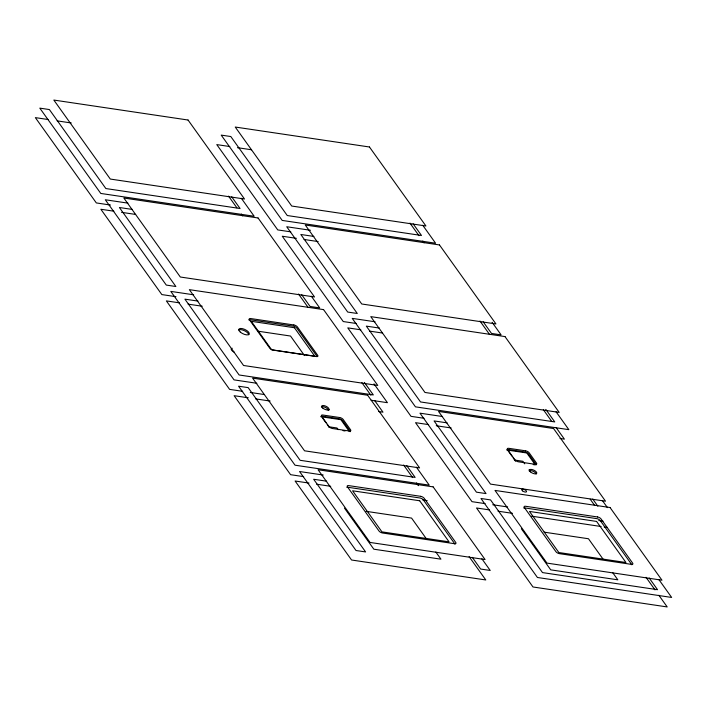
<?xml version="1.0" encoding="UTF-8"?>
<svg xmlns="http://www.w3.org/2000/svg" width="707" height="707" viewBox="0 0 707 707"><rect width="100%" height="100%" fill="white"/><g stroke="black" fill="none" stroke-linecap="round" stroke-linejoin="round"><path stroke-width="1.06" d="M48.403 119.563L35.35 117.627L96.338 202.936L110.478 205.039M57.108 120.862L71.248 122.965M229.819 146.543L216.766 144.599L277.754 229.916L290.807 231.852M237.437 147.675L251.577 149.778M127.985 203.139L105.299 199.763L166.286 285.08L175.875 286.512L119.403 207.513L132.501 209.458M310.488 230.279L286.715 226.744L347.703 312.061L357.291 313.484L300.82 234.485L313.917 236.43M113.907 211.199L100.854 209.263L161.841 294.58L175.981 296.675M121.524 212.33L135.664 214.433M296.41 238.339L282.27 236.235L343.257 321.552L356.31 323.497M304.028 239.47L318.168 241.573M193.647 294.801L170.802 291.399L234.044 379.88L256.888 383.274M375.063 321.773L352.219 318.38L415.46 406.852L568.852 429.662L556.073 411.792M198.004 301.094L184.907 299.149L239.116 374.984L373.331 394.939L364.405 382.452M379.42 328.075L366.323 326.121L420.532 401.956L554.748 421.92L545.822 409.424M179.41 302.835L166.357 300.899L229.598 389.371L242.651 391.316M188.115 304.134L202.255 306.237M360.826 329.815L347.773 327.871L411.014 416.343L424.067 418.288M369.531 331.106L382.584 333.05M258.17 331.221L290.524 336.037L304.505 355.586M371.122 400.259L387.436 402.69L373.994 383.874M442.591 416.538L419.976 413.171L476.447 492.169L486.036 493.592L434.08 420.921L447.107 422.857M250.269 392.447L264.409 394.55M378.643 411.536L382.991 412.181L374.648 400.507M560.059 438.508L564.407 439.153L556.1 427.541M248.307 397.802L234.114 395.69L290.586 474.689L303.683 476.633M255.642 398.889L270.127 401.046M327.27 409.547L329.444 409.866M428.628 424.615L415.53 422.671L472.002 501.661L485.099 503.614M436.263 425.747L451.163 427.965M328.455 426.719L336.974 427.982L338.193 429.688M342.992 430.643L345.122 430.961M514.387 460.01L522.906 461.282L524.735 463.836M533.184 464.57L535.314 464.888L526.803 452.975L507.626 450.12L511.886 456.077M323.249 475.042L299.547 471.516L356.019 550.514L365.607 551.937L313.652 479.258L326.678 481.193M492.735 504.745L507.635 506.963M598.758 520.511L603.018 521.147M309.03 483.075L295.102 481.007L351.573 560.006L485.789 579.961L469.103 556.621M316.63 484.207L330.735 486.31M422.768 499.99L427.187 500.653M489.615 509.933L476.518 507.979L532.99 586.978L667.205 606.942L658.862 595.267M498.046 511.188L512.531 513.335M531.691 516.19L601.144 526.512M604.185 526.971L607.543 527.466M544.098 532.15L588.471 538.752L603.159 559.29M366.12 511.338L411.58 518.098L426.895 539.529M422.733 225.241L435.592 243.226L282.199 220.425L221.211 135.108L230.8 136.531L287.263 215.529L421.487 235.484L413.144 223.819M492.107 322.295L501.095 334.862L491.506 333.439L483.164 321.773M409.954 223.085L418.942 235.661M422.795 241.052L424.076 242.846M479.956 321.013L489.58 334.482M543.321 409.662L551.628 421.284M602.32 500.459L607.454 507.644M658.818 579.493L671.65 597.442L537.435 577.486L480.963 498.488L490.552 499.92L542.499 572.59L657.545 589.7L649.212 578.034M592.74 499.036L597.875 506.212M590.177 499.177L594.667 505.461M646.03 577.31L655.009 589.885M631.872 564.796L600.252 520.555A2.872 1.175 25.1 0 0 596.726 518.62L524.824 507.935A2.872 1.175 25.1 0 0 523.701 507.997M612.73 572.688L617.838 579.828L550.726 569.851L521.368 528.774M528.995 469.793L530.206 471.489M513.105 457.783L515.536 461.185M241.317 198.269L254.175 216.254L100.783 193.444L39.795 108.127L49.384 109.558L105.856 188.548L240.071 208.512L231.728 196.838M311.336 296.224L319.679 307.89L310.09 306.467L301.748 294.792M228.538 196.113L236.889 207.787M241.379 214.071L242.66 215.865M298.54 294.032L308.164 307.51M361.896 382.664L370.857 395.204M416.414 467.203L429.246 485.152L295.031 465.197L238.568 386.199L248.148 387.622L300.104 460.301L415.142 477.411L406.808 465.745M481.891 558.795L490.234 570.469L480.645 569.047L472.311 557.381M403.626 465.02L412.614 477.587M416.458 482.978L418.385 485.665M454.981 544.143L423.36 499.902A2.872 1.175 25.1 0 0 419.834 497.967L347.932 487.273A2.872 1.175 25.1 0 0 346.801 487.335M317.143 356.522L296.816 328.083A2.872 1.175 25.1 0 0 293.29 326.148L250.145 319.732A2.872 1.175 25.1 0 0 248.784 319.944M435.83 552.026L440.938 559.175L373.835 549.198L344.468 508.121M349.382 431.588L340.871 419.675L321.694 416.83L325.954 422.786M327.164 424.483L328.994 427.037M234.176 352.157A4.313 1.768 25.1 0 1 232.232 348.259M350.265 431.668A2.872 1.175 25.1 0 0 350.018 430.978L342.63 420.647A2.872 1.175 25.1 0 0 339.104 418.712L322.33 416.22A2.872 1.175 25.1 0 0 321.349 416.229M320.81 416.75A2.872 1.175 25.1 0 1 320.96 416.423M238.692 329.957A5.744 2.36 25.1 0 1 244.481 330.735A5.744 2.36 25.1 0 1 248.749 334.685M321.367 406.958A3.995 1.635 25.1 0 1 325.671 407.559A3.995 1.635 25.1 0 1 328.41 410.484M529.145 470.871A3.995 1.635 25.1 0 1 533.034 471.242A3.995 1.635 25.1 0 1 536.206 473.973M506.742 450.05A2.872 1.175 25.1 0 1 506.901 449.723M507.29 449.519A2.872 1.175 25.1 0 1 508.262 449.511L525.036 452.003A2.872 1.175 25.1 0 1 528.562 453.938L535.95 464.278A2.872 1.175 25.1 0 1 536.198 464.835M188.044 120.022L53.829 100.058L110.301 179.057L244.516 199.02L188.044 120.022M369.461 146.994L235.245 127.039L291.717 206.037L425.932 225.993L369.461 146.994M258.064 217.977L123.849 198.022L180.32 277.011L314.535 296.975L258.064 217.977M439.48 244.949L305.265 224.994L361.737 303.992L495.952 323.947L439.48 244.949M323.567 309.613L189.352 289.658L243.562 365.492L377.777 385.448L323.567 309.613M504.984 336.585L370.768 316.63L424.978 392.465L559.193 412.42L504.984 336.585M293.847 324.964L250.702 318.548A2.872 1.175 25.1 0 0 249.438 319.767L269.765 348.206A2.872 1.175 25.1 0 0 273.291 350.142L316.436 356.558A2.872 1.175 25.1 0 0 317.699 355.338L297.373 326.899A2.872 1.175 25.1 0 0 293.847 324.964M294.421 327.73L251.277 321.314L271.603 349.753L314.748 356.169L294.421 327.73M367.64 395.24L252.602 378.13L304.549 450.81L419.596 467.91L367.64 395.24M553.572 428.53L438.534 411.43L490.481 484.101L605.528 501.21L553.572 428.53M339.66 417.528L322.887 415.027A2.872 1.175 25.1 0 0 321.614 416.255L329.002 426.586A2.872 1.175 25.1 0 0 332.529 428.522L349.302 431.014A2.872 1.175 25.1 0 0 350.575 429.794L343.187 419.463A2.872 1.175 25.1 0 0 339.66 417.528M525.593 450.819L508.819 448.326A2.872 1.175 25.1 0 0 507.546 449.546L514.935 459.877A2.872 1.175 25.1 0 0 518.461 461.812L535.234 464.313A2.872 1.175 25.1 0 0 536.507 463.085L529.119 452.754A2.872 1.175 25.1 0 0 525.593 450.819M610.044 507.529L494.997 490.419L546.953 563.099L661.991 580.208L610.044 507.529M433.144 486.876L318.097 469.766L370.053 542.446L485.09 559.546L433.144 486.876M597.503 516.958L525.601 506.274A2.872 1.175 25.1 0 0 524.338 507.493L555.958 551.734A2.872 1.175 25.1 0 0 559.484 553.669L631.386 564.363A2.872 1.175 25.1 0 0 632.65 563.134L601.03 518.894A2.872 1.175 25.1 0 0 597.503 516.958M596.593 521.43L529.481 511.444L558.848 552.529L625.951 562.507L596.593 521.43M420.612 496.305L348.71 485.612A2.872 1.175 25.1 0 0 347.437 486.84L379.058 531.072A2.872 1.175 25.1 0 0 382.584 533.016L454.486 543.701A2.872 1.175 25.1 0 0 455.759 542.481L424.138 498.241A2.872 1.175 25.1 0 0 420.612 496.305M419.693 500.768L352.581 490.791L381.948 531.867L449.051 541.845L419.693 500.768M240.353 332.131A5.744 2.36 25.1 0 0 249.164 334.217A5.744 2.36 25.1 0 0 242.545 328.667A5.744 2.36 25.1 0 0 240.353 332.131M322.869 408.16A3.995 1.635 25.1 0 0 328.914 409.459A3.995 1.635 25.1 0 0 324.142 405.624A3.995 1.635 25.1 0 0 322.869 408.16M522.5 490.835A2.616 1.069 25.1 0 0 526.503 491.763A2.616 1.069 25.1 0 0 523.463 489.244A2.616 1.069 25.1 0 0 522.5 490.835M530.453 471.869A3.995 1.635 25.1 0 0 536.648 473.46A3.995 1.635 25.1 0 0 532.23 469.581A3.995 1.635 25.1 0 0 530.453 471.869"/></g></svg>
